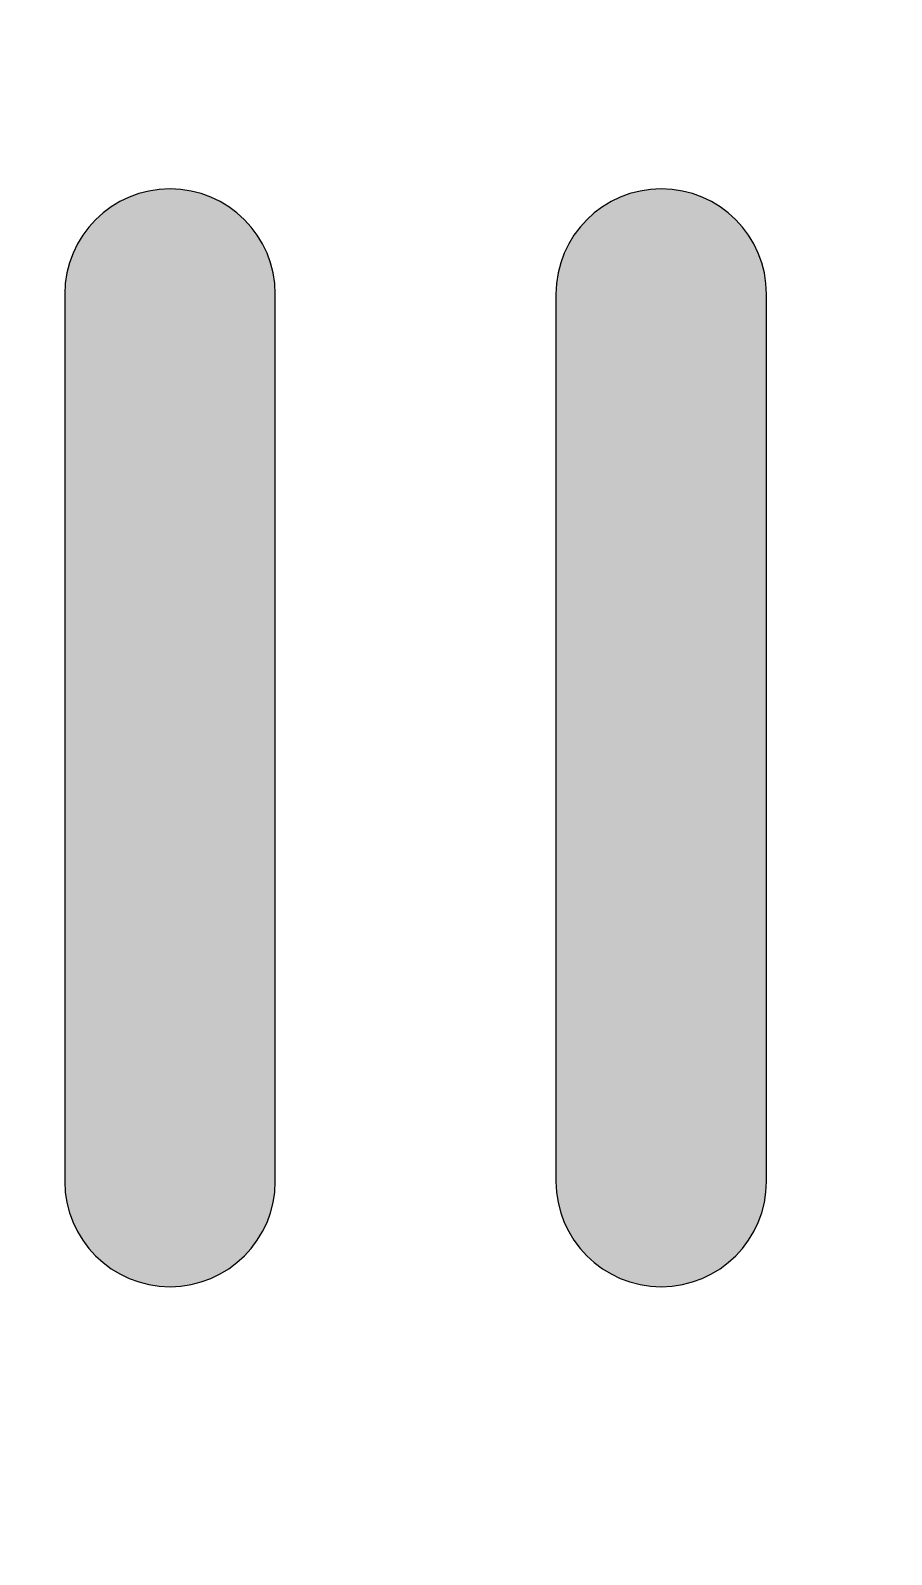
# Model space of a CAD drawing. Extents: x 1919 to 2339, y -1533 to -939.
# Drawn here: x 2101.9976 to 2102.243, y -1379.0358 to -1378.6016 of the extents above; entities that cross this region are included whole.
import ezdxf

# ---------------------------------------------------------------- set-up
doc = ezdxf.new("R2010")
doc.units = 0
doc.header["$LTSCALE"] = 7
doc.header["$MEASUREMENT"] = 0
doc.linetypes.add('CENTER', pattern=[2, 1.25, -0.25, 0.25, -0.25])
for name, color, linetype in [('CL', 1, 'CENTER'), ('D', 2, 'CONTINUOUS'), ('DWG', 7, 'CONTINUOUS')]:
    doc.layers.add(name, color=color, linetype=linetype)

msp = doc.modelspace()

# ---------------------------------------------------------------- linework, layer by layer
at = {"layer": 'CL', "color": 1, "linetype": 'CENTER'}
msp.add_spline([(2098.18049, -1416.9522), (2100.98411, -1432.48418), (2130.02554, -1423.89124), (2127.91642, -1358.22827), (2107.86038, -1285.06238), (2107.5862, -1282.70836)], degree=3, dxfattribs=at)
at = {"layer": 'D'}
for p, q in [((2102.00737, -1378.67669), (2102.00737, -1378.92945)), ((2102.06737, -1378.92945), (2102.06737, -1378.67669)), ((2102.14737, -1378.67669), (2102.14737, -1378.92945)), ((2102.20737, -1378.92945), (2102.20737, -1378.67669))]:
    msp.add_line(p, q, dxfattribs=at)
for radius in [0.74, 0.68]:
    msp.add_circle((2102.31737, -1378.60776), radius, dxfattribs=at)
for centre, start, end in [((2102.03737, -1378.67669), 0, 180), ((2102.17737, -1378.67669), 0, 180), ((2102.03737, -1378.92945), 180, 0), ((2102.17737, -1378.92945), 180, 0)]:
    msp.add_arc(centre, 0.03, start, end, dxfattribs=at)
for points in [[(2102.03122, -1378.95881), (2102.03052, -1378.64748), (2102.03122, -1378.64732)], [(2102.03191, -1378.95894), (2102.03122, -1378.64732), (2102.03191, -1378.64719)], [(2102.03122, -1378.95881), (2102.03122, -1378.64732), (2102.03191, -1378.95894)], [(2102.03261, -1378.95906), (2102.03191, -1378.64719), (2102.03261, -1378.64707)], [(2102.03191, -1378.95894), (2102.03191, -1378.64719), (2102.03261, -1378.95906)], [(2102.0333, -1378.95917), (2102.03261, -1378.64707), (2102.0333, -1378.64696)], [(2102.03261, -1378.95906), (2102.03261, -1378.64707), (2102.0333, -1378.95917)], [(2102.03399, -1378.95925), (2102.0333, -1378.64696), (2102.03399, -1378.64688)], [(2102.0333, -1378.95917), (2102.0333, -1378.64696), (2102.03399, -1378.95925)], [(2102.03468, -1378.95932), (2102.03399, -1378.64688), (2102.03468, -1378.64681)], [(2102.03399, -1378.95925), (2102.03399, -1378.64688), (2102.03468, -1378.95932)], [(2102.03536, -1378.95938), (2102.03468, -1378.64681), (2102.03536, -1378.64675)], [(2102.03468, -1378.95932), (2102.03468, -1378.64681), (2102.03536, -1378.95938)], [(2102.03604, -1378.95942), (2102.03536, -1378.64675), (2102.03604, -1378.64671)], [(2102.03536, -1378.95938), (2102.03536, -1378.64675), (2102.03604, -1378.95942)], [(2102.03671, -1378.95944), (2102.03604, -1378.64671), (2102.03671, -1378.64669)], [(2102.03604, -1378.95942), (2102.03604, -1378.64671), (2102.03671, -1378.95944)], [(2102.03737, -1378.95945), (2102.03671, -1378.64669), (2102.03737, -1378.64669)], [(2102.03671, -1378.95944), (2102.03671, -1378.64669), (2102.03737, -1378.95945)], [(2102.03804, -1378.95944), (2102.03737, -1378.64669), (2102.03804, -1378.64669)], [(2102.03737, -1378.95945), (2102.03737, -1378.64669), (2102.03804, -1378.95944)], [(2102.03871, -1378.95942), (2102.03804, -1378.64669), (2102.03871, -1378.64671)], [(2102.03804, -1378.95944), (2102.03804, -1378.64669), (2102.03871, -1378.95942)], [(2102.03939, -1378.95938), (2102.03871, -1378.64671), (2102.03939, -1378.64675)], [(2102.03871, -1378.95942), (2102.03871, -1378.64671), (2102.03939, -1378.95938)], [(2102.04007, -1378.95932), (2102.03939, -1378.64675), (2102.04007, -1378.64681)], [(2102.03939, -1378.95938), (2102.03939, -1378.64675), (2102.04007, -1378.95932)], [(2102.04075, -1378.95925), (2102.04007, -1378.64681), (2102.04075, -1378.64688)], [(2102.04007, -1378.95932), (2102.04007, -1378.64681), (2102.04075, -1378.95925)], [(2102.04144, -1378.95917), (2102.04075, -1378.64688), (2102.04144, -1378.64696)], [(2102.04075, -1378.95925), (2102.04075, -1378.64688), (2102.04144, -1378.95917)], [(2102.04214, -1378.95906), (2102.04144, -1378.64696), (2102.04214, -1378.64707)], [(2102.04144, -1378.95917), (2102.04144, -1378.64696), (2102.04214, -1378.95906)], [(2102.04283, -1378.95894), (2102.04214, -1378.64707), (2102.04283, -1378.64719)], [(2102.04214, -1378.95906), (2102.04214, -1378.64707), (2102.04283, -1378.95894)], [(2102.04353, -1378.95881), (2102.04283, -1378.64719), (2102.04353, -1378.64732)], [(2102.04283, -1378.95894), (2102.04283, -1378.64719), (2102.04353, -1378.95881)], [(2102.04423, -1378.95865), (2102.04353, -1378.64732), (2102.04423, -1378.64748)], [(2102.04353, -1378.95881), (2102.04353, -1378.64732), (2102.04423, -1378.95865)], [(2102.17122, -1378.95881), (2102.17052, -1378.64748), (2102.17122, -1378.64732)], [(2102.17191, -1378.95894), (2102.17122, -1378.64732), (2102.17191, -1378.64719)], [(2102.17122, -1378.95881), (2102.17122, -1378.64732), (2102.17191, -1378.95894)], [(2102.17261, -1378.95906), (2102.17191, -1378.64719), (2102.17261, -1378.64707)], [(2102.17191, -1378.95894), (2102.17191, -1378.64719), (2102.17261, -1378.95906)], [(2102.1733, -1378.95917), (2102.17261, -1378.64707), (2102.1733, -1378.64696)], [(2102.17261, -1378.95906), (2102.17261, -1378.64707), (2102.1733, -1378.95917)], [(2102.17399, -1378.95925), (2102.1733, -1378.64696), (2102.17399, -1378.64688)], [(2102.1733, -1378.95917), (2102.1733, -1378.64696), (2102.17399, -1378.95925)], [(2102.17468, -1378.95932), (2102.17399, -1378.64688), (2102.17468, -1378.64681)], [(2102.17399, -1378.95925), (2102.17399, -1378.64688), (2102.17468, -1378.95932)], [(2102.17536, -1378.95938), (2102.17468, -1378.64681), (2102.17536, -1378.64675)], [(2102.17468, -1378.95932), (2102.17468, -1378.64681), (2102.17536, -1378.95938)], [(2102.17604, -1378.95942), (2102.17536, -1378.64675), (2102.17604, -1378.64671)], [(2102.17536, -1378.95938), (2102.17536, -1378.64675), (2102.17604, -1378.95942)], [(2102.17671, -1378.95944), (2102.17604, -1378.64671), (2102.17671, -1378.64669)], [(2102.17604, -1378.95942), (2102.17604, -1378.64671), (2102.17671, -1378.95944)], [(2102.17737, -1378.95945), (2102.17671, -1378.64669), (2102.17737, -1378.64669)], [(2102.17671, -1378.95944), (2102.17671, -1378.64669), (2102.17737, -1378.95945)], [(2102.17804, -1378.95944), (2102.17737, -1378.64669), (2102.17804, -1378.64669)], [(2102.17737, -1378.95945), (2102.17737, -1378.64669), (2102.17804, -1378.95944)], [(2102.17871, -1378.95942), (2102.17804, -1378.64669), (2102.17871, -1378.64671)], [(2102.17804, -1378.95944), (2102.17804, -1378.64669), (2102.17871, -1378.95942)], [(2102.17939, -1378.95938), (2102.17871, -1378.64671), (2102.17939, -1378.64675)], [(2102.17871, -1378.95942), (2102.17871, -1378.64671), (2102.17939, -1378.95938)], [(2102.18007, -1378.95932), (2102.17939, -1378.64675), (2102.18007, -1378.64681)], [(2102.17939, -1378.95938), (2102.17939, -1378.64675), (2102.18007, -1378.95932)], [(2102.18075, -1378.95925), (2102.18007, -1378.64681), (2102.18075, -1378.64688)], [(2102.18007, -1378.95932), (2102.18007, -1378.64681), (2102.18075, -1378.95925)], [(2102.18144, -1378.95917), (2102.18075, -1378.64688), (2102.18144, -1378.64696)], [(2102.18075, -1378.95925), (2102.18075, -1378.64688), (2102.18144, -1378.95917)], [(2102.18214, -1378.95906), (2102.18144, -1378.64696), (2102.18214, -1378.64707)], [(2102.18144, -1378.95917), (2102.18144, -1378.64696), (2102.18214, -1378.95906)], [(2102.18283, -1378.95894), (2102.18214, -1378.64707), (2102.18283, -1378.64719)], [(2102.18214, -1378.95906), (2102.18214, -1378.64707), (2102.18283, -1378.95894)], [(2102.18353, -1378.95881), (2102.18283, -1378.64719), (2102.18353, -1378.64732)], [(2102.18283, -1378.95894), (2102.18283, -1378.64719), (2102.18353, -1378.95881)], [(2102.18423, -1378.95865), (2102.18353, -1378.64732), (2102.18423, -1378.64748)], [(2102.18353, -1378.95881), (2102.18353, -1378.64732), (2102.18423, -1378.95865)], [(2102.02096, -1378.95456), (2102.02032, -1378.652), (2102.02096, -1378.65158)], [(2102.0216, -1378.95497), (2102.02096, -1378.65158), (2102.0216, -1378.65116)], [(2102.02096, -1378.95456), (2102.02096, -1378.65158), (2102.0216, -1378.95497)], [(2102.02226, -1378.95536), (2102.0216, -1378.65116), (2102.02226, -1378.65077)], [(2102.0216, -1378.95497), (2102.0216, -1378.65116), (2102.02226, -1378.95536)], [(2102.02292, -1378.95574), (2102.02226, -1378.65077), (2102.02292, -1378.65039)], [(2102.02226, -1378.95536), (2102.02226, -1378.65077), (2102.02292, -1378.95574)], [(2102.02359, -1378.95609), (2102.02292, -1378.65039), (2102.02359, -1378.65004)], [(2102.02292, -1378.95574), (2102.02292, -1378.65039), (2102.02359, -1378.95609)], [(2102.02427, -1378.95643), (2102.02359, -1378.65004), (2102.02427, -1378.6497)], [(2102.02359, -1378.95609), (2102.02359, -1378.65004), (2102.02427, -1378.95643)], [(2102.02495, -1378.95675), (2102.02427, -1378.6497), (2102.02495, -1378.64938)], [(2102.02427, -1378.95643), (2102.02427, -1378.6497), (2102.02495, -1378.95675)], [(2102.02564, -1378.95706), (2102.02495, -1378.64938), (2102.02564, -1378.64907)], [(2102.02495, -1378.95675), (2102.02495, -1378.64938), (2102.02564, -1378.95706)], [(2102.02633, -1378.95734), (2102.02564, -1378.64907), (2102.02633, -1378.64879)], [(2102.02564, -1378.95706), (2102.02564, -1378.64907), (2102.02633, -1378.95734)], [(2102.02702, -1378.9576), (2102.02633, -1378.64879), (2102.02702, -1378.64853)], [(2102.02633, -1378.95734), (2102.02633, -1378.64879), (2102.02702, -1378.9576)], [(2102.02772, -1378.95785), (2102.02702, -1378.64853), (2102.02772, -1378.64828)], [(2102.02702, -1378.9576), (2102.02702, -1378.64853), (2102.02772, -1378.95785)], [(2102.02842, -1378.95808), (2102.02772, -1378.64828), (2102.02842, -1378.64805)], [(2102.02772, -1378.95785), (2102.02772, -1378.64828), (2102.02842, -1378.95808)], [(2102.02912, -1378.95829), (2102.02842, -1378.64805), (2102.02912, -1378.64784)], [(2102.02842, -1378.95808), (2102.02842, -1378.64805), (2102.02912, -1378.95829)], [(2102.02982, -1378.95848), (2102.02912, -1378.64784), (2102.02982, -1378.64765)], [(2102.02912, -1378.95829), (2102.02912, -1378.64784), (2102.02982, -1378.95848)], [(2102.03052, -1378.95865), (2102.02982, -1378.64765), (2102.03052, -1378.64748)], [(2102.02982, -1378.95848), (2102.02982, -1378.64765), (2102.03052, -1378.95865)], [(2102.03052, -1378.95865), (2102.03052, -1378.64748), (2102.03122, -1378.95881)], [(2102.04493, -1378.95848), (2102.04423, -1378.64748), (2102.04493, -1378.64765)], [(2102.04423, -1378.95865), (2102.04423, -1378.64748), (2102.04493, -1378.95848)], [(2102.04563, -1378.95829), (2102.04493, -1378.64765), (2102.04563, -1378.64784)], [(2102.04493, -1378.95848), (2102.04493, -1378.64765), (2102.04563, -1378.95829)], [(2102.04633, -1378.95808), (2102.04563, -1378.64784), (2102.04633, -1378.64805)], [(2102.04563, -1378.95829), (2102.04563, -1378.64784), (2102.04633, -1378.95808)], [(2102.04703, -1378.95785), (2102.04633, -1378.64805), (2102.04703, -1378.64828)], [(2102.04633, -1378.95808), (2102.04633, -1378.64805), (2102.04703, -1378.95785)], [(2102.04772, -1378.9576), (2102.04703, -1378.64828), (2102.04772, -1378.64853)], [(2102.04703, -1378.95785), (2102.04703, -1378.64828), (2102.04772, -1378.9576)], [(2102.04842, -1378.95734), (2102.04772, -1378.64853), (2102.04842, -1378.64879)], [(2102.04772, -1378.9576), (2102.04772, -1378.64853), (2102.04842, -1378.95734)], [(2102.04911, -1378.95706), (2102.04842, -1378.64879), (2102.04911, -1378.64907)], [(2102.04842, -1378.95734), (2102.04842, -1378.64879), (2102.04911, -1378.95706)], [(2102.04979, -1378.95675), (2102.04911, -1378.64907), (2102.04979, -1378.64938)], [(2102.04911, -1378.95706), (2102.04911, -1378.64907), (2102.04979, -1378.95675)], [(2102.05048, -1378.95643), (2102.04979, -1378.64938), (2102.05048, -1378.6497)], [(2102.04979, -1378.95675), (2102.04979, -1378.64938), (2102.05048, -1378.95643)], [(2102.05115, -1378.95609), (2102.05048, -1378.6497), (2102.05115, -1378.65004)], [(2102.05048, -1378.95643), (2102.05048, -1378.6497), (2102.05115, -1378.95609)], [(2102.05182, -1378.95574), (2102.05115, -1378.65004), (2102.05182, -1378.65039)], [(2102.05115, -1378.95609), (2102.05115, -1378.65004), (2102.05182, -1378.95574)], [(2102.05249, -1378.95536), (2102.05182, -1378.65039), (2102.05249, -1378.65077)], [(2102.05182, -1378.95574), (2102.05182, -1378.65039), (2102.05249, -1378.95536)], [(2102.05314, -1378.95497), (2102.05249, -1378.65077), (2102.05314, -1378.65116)], [(2102.05249, -1378.95536), (2102.05249, -1378.65077), (2102.05314, -1378.95497)], [(2102.05379, -1378.95456), (2102.05314, -1378.65116), (2102.05379, -1378.65158)], [(2102.05314, -1378.95497), (2102.05314, -1378.65116), (2102.05379, -1378.95456)], [(2102.05443, -1378.95413), (2102.05379, -1378.65158), (2102.05443, -1378.652)], [(2102.05379, -1378.95456), (2102.05379, -1378.65158), (2102.05443, -1378.95413)], [(2102.16096, -1378.95456), (2102.16032, -1378.652), (2102.16096, -1378.65158)], [(2102.1616, -1378.95497), (2102.16096, -1378.65158), (2102.1616, -1378.65116)], [(2102.16096, -1378.95456), (2102.16096, -1378.65158), (2102.1616, -1378.95497)], [(2102.16226, -1378.95536), (2102.1616, -1378.65116), (2102.16226, -1378.65077)], [(2102.1616, -1378.95497), (2102.1616, -1378.65116), (2102.16226, -1378.95536)], [(2102.16292, -1378.95574), (2102.16226, -1378.65077), (2102.16292, -1378.65039)], [(2102.16226, -1378.95536), (2102.16226, -1378.65077), (2102.16292, -1378.95574)], [(2102.16359, -1378.95609), (2102.16292, -1378.65039), (2102.16359, -1378.65004)], [(2102.16292, -1378.95574), (2102.16292, -1378.65039), (2102.16359, -1378.95609)], [(2102.16427, -1378.95643), (2102.16359, -1378.65004), (2102.16427, -1378.6497)], [(2102.16359, -1378.95609), (2102.16359, -1378.65004), (2102.16427, -1378.95643)], [(2102.16495, -1378.95675), (2102.16427, -1378.6497), (2102.16495, -1378.64938)], [(2102.16427, -1378.95643), (2102.16427, -1378.6497), (2102.16495, -1378.95675)], [(2102.16564, -1378.95706), (2102.16495, -1378.64938), (2102.16564, -1378.64907)], [(2102.16495, -1378.95675), (2102.16495, -1378.64938), (2102.16564, -1378.95706)], [(2102.16633, -1378.95734), (2102.16564, -1378.64907), (2102.16633, -1378.64879)], [(2102.16564, -1378.95706), (2102.16564, -1378.64907), (2102.16633, -1378.95734)], [(2102.16702, -1378.9576), (2102.16633, -1378.64879), (2102.16702, -1378.64853)], [(2102.16633, -1378.95734), (2102.16633, -1378.64879), (2102.16702, -1378.9576)], [(2102.16772, -1378.95785), (2102.16702, -1378.64853), (2102.16772, -1378.64828)], [(2102.16702, -1378.9576), (2102.16702, -1378.64853), (2102.16772, -1378.95785)], [(2102.16842, -1378.95808), (2102.16772, -1378.64828), (2102.16842, -1378.64805)], [(2102.16772, -1378.95785), (2102.16772, -1378.64828), (2102.16842, -1378.95808)], [(2102.16912, -1378.95829), (2102.16842, -1378.64805), (2102.16912, -1378.64784)], [(2102.16842, -1378.95808), (2102.16842, -1378.64805), (2102.16912, -1378.95829)], [(2102.16982, -1378.95848), (2102.16912, -1378.64784), (2102.16982, -1378.64765)], [(2102.16912, -1378.95829), (2102.16912, -1378.64784), (2102.16982, -1378.95848)], [(2102.17052, -1378.95865), (2102.16982, -1378.64765), (2102.17052, -1378.64748)], [(2102.16982, -1378.95848), (2102.16982, -1378.64765), (2102.17052, -1378.95865)], [(2102.17052, -1378.95865), (2102.17052, -1378.64748), (2102.17122, -1378.95881)], [(2102.18493, -1378.95848), (2102.18423, -1378.64748), (2102.18493, -1378.64765)], [(2102.18423, -1378.95865), (2102.18423, -1378.64748), (2102.18493, -1378.95848)], [(2102.18563, -1378.95829), (2102.18493, -1378.64765), (2102.18563, -1378.64784)], [(2102.18493, -1378.95848), (2102.18493, -1378.64765), (2102.18563, -1378.95829)], [(2102.18633, -1378.95808), (2102.18563, -1378.64784), (2102.18633, -1378.64805)], [(2102.18563, -1378.95829), (2102.18563, -1378.64784), (2102.18633, -1378.95808)], [(2102.18703, -1378.95785), (2102.18633, -1378.64805), (2102.18703, -1378.64828)], [(2102.18633, -1378.95808), (2102.18633, -1378.64805), (2102.18703, -1378.95785)], [(2102.18772, -1378.9576), (2102.18703, -1378.64828), (2102.18772, -1378.64853)], [(2102.18703, -1378.95785), (2102.18703, -1378.64828), (2102.18772, -1378.9576)], [(2102.18842, -1378.95734), (2102.18772, -1378.64853), (2102.18842, -1378.64879)], [(2102.18772, -1378.9576), (2102.18772, -1378.64853), (2102.18842, -1378.95734)], [(2102.18911, -1378.95706), (2102.18842, -1378.64879), (2102.18911, -1378.64907)], [(2102.18842, -1378.95734), (2102.18842, -1378.64879), (2102.18911, -1378.95706)], [(2102.18979, -1378.95675), (2102.18911, -1378.64907), (2102.18979, -1378.64938)], [(2102.18911, -1378.95706), (2102.18911, -1378.64907), (2102.18979, -1378.95675)], [(2102.19048, -1378.95643), (2102.18979, -1378.64938), (2102.19048, -1378.6497)], [(2102.18979, -1378.95675), (2102.18979, -1378.64938), (2102.19048, -1378.95643)], [(2102.19115, -1378.95609), (2102.19048, -1378.6497), (2102.19115, -1378.65004)], [(2102.19048, -1378.95643), (2102.19048, -1378.6497), (2102.19115, -1378.95609)], [(2102.19182, -1378.95574), (2102.19115, -1378.65004), (2102.19182, -1378.65039)], [(2102.19115, -1378.95609), (2102.19115, -1378.65004), (2102.19182, -1378.95574)], [(2102.19249, -1378.95536), (2102.19182, -1378.65039), (2102.19249, -1378.65077)], [(2102.19182, -1378.95574), (2102.19182, -1378.65039), (2102.19249, -1378.95536)], [(2102.19314, -1378.95497), (2102.19249, -1378.65077), (2102.19314, -1378.65116)], [(2102.19249, -1378.95536), (2102.19249, -1378.65077), (2102.19314, -1378.95497)], [(2102.19379, -1378.95456), (2102.19314, -1378.65116), (2102.19379, -1378.65158)], [(2102.19314, -1378.95497), (2102.19314, -1378.65116), (2102.19379, -1378.95456)], [(2102.19443, -1378.95413), (2102.19379, -1378.65158), (2102.19443, -1378.652)], [(2102.19379, -1378.95456), (2102.19379, -1378.65158), (2102.19443, -1378.95413)], [(2102.01562, -1378.9501), (2102.01509, -1378.6566), (2102.01562, -1378.65603)], [(2102.01616, -1378.95066), (2102.01562, -1378.65603), (2102.01616, -1378.65547)], [(2102.01562, -1378.9501), (2102.01562, -1378.65603), (2102.01616, -1378.95066)], [(2102.01672, -1378.9512), (2102.01616, -1378.65547), (2102.01672, -1378.65493)], [(2102.01616, -1378.95066), (2102.01616, -1378.65547), (2102.01672, -1378.9512)], [(2102.01729, -1378.95173), (2102.01672, -1378.65493), (2102.01729, -1378.6544)], [(2102.01672, -1378.9512), (2102.01672, -1378.65493), (2102.01729, -1378.95173)], [(2102.01787, -1378.95224), (2102.01729, -1378.6544), (2102.01787, -1378.65389)], [(2102.01729, -1378.95173), (2102.01729, -1378.6544), (2102.01787, -1378.95224)], [(2102.01846, -1378.95274), (2102.01787, -1378.65389), (2102.01846, -1378.65339)], [(2102.01787, -1378.95224), (2102.01787, -1378.65389), (2102.01846, -1378.95274)], [(2102.01907, -1378.95322), (2102.01846, -1378.65339), (2102.01907, -1378.65291)], [(2102.01846, -1378.95274), (2102.01846, -1378.65339), (2102.01907, -1378.95322)], [(2102.01969, -1378.95368), (2102.01907, -1378.65291), (2102.01969, -1378.65245)], [(2102.01907, -1378.95322), (2102.01907, -1378.65291), (2102.01969, -1378.95368)], [(2102.02032, -1378.95413), (2102.01969, -1378.65245), (2102.02032, -1378.652)], [(2102.01969, -1378.95368), (2102.01969, -1378.65245), (2102.02032, -1378.95413)], [(2102.02032, -1378.95413), (2102.02032, -1378.652), (2102.02096, -1378.95456)], [(2102.05506, -1378.95368), (2102.05443, -1378.652), (2102.05506, -1378.65245)], [(2102.05443, -1378.95413), (2102.05443, -1378.652), (2102.05506, -1378.95368)], [(2102.05568, -1378.95322), (2102.05506, -1378.65245), (2102.05568, -1378.65291)], [(2102.05506, -1378.95368), (2102.05506, -1378.65245), (2102.05568, -1378.95322)], [(2102.05628, -1378.95274), (2102.05568, -1378.65291), (2102.05628, -1378.65339)], [(2102.05568, -1378.95322), (2102.05568, -1378.65291), (2102.05628, -1378.95274)], [(2102.05688, -1378.95224), (2102.05628, -1378.65339), (2102.05688, -1378.65389)], [(2102.05628, -1378.95274), (2102.05628, -1378.65339), (2102.05688, -1378.95224)], [(2102.05746, -1378.95173), (2102.05688, -1378.65389), (2102.05746, -1378.6544)], [(2102.05688, -1378.95224), (2102.05688, -1378.65389), (2102.05746, -1378.95173)], [(2102.05803, -1378.9512), (2102.05746, -1378.6544), (2102.05803, -1378.65493)], [(2102.05746, -1378.95173), (2102.05746, -1378.6544), (2102.05803, -1378.9512)], [(2102.05859, -1378.95066), (2102.05803, -1378.65493), (2102.05859, -1378.65547)], [(2102.05803, -1378.9512), (2102.05803, -1378.65493), (2102.05859, -1378.95066)], [(2102.05913, -1378.9501), (2102.05859, -1378.65547), (2102.05913, -1378.65603)], [(2102.05859, -1378.95066), (2102.05859, -1378.65547), (2102.05913, -1378.9501)], [(2102.05966, -1378.94953), (2102.05913, -1378.65603), (2102.05966, -1378.6566)], [(2102.05913, -1378.9501), (2102.05913, -1378.65603), (2102.05966, -1378.94953)], [(2102.15562, -1378.9501), (2102.15509, -1378.6566), (2102.15562, -1378.65603)], [(2102.15616, -1378.95066), (2102.15562, -1378.65603), (2102.15616, -1378.65547)], [(2102.15562, -1378.9501), (2102.15562, -1378.65603), (2102.15616, -1378.95066)], [(2102.15672, -1378.9512), (2102.15616, -1378.65547), (2102.15672, -1378.65493)], [(2102.15616, -1378.95066), (2102.15616, -1378.65547), (2102.15672, -1378.9512)], [(2102.15729, -1378.95173), (2102.15672, -1378.65493), (2102.15729, -1378.6544)], [(2102.15672, -1378.9512), (2102.15672, -1378.65493), (2102.15729, -1378.95173)], [(2102.15787, -1378.95224), (2102.15729, -1378.6544), (2102.15787, -1378.65389)], [(2102.15729, -1378.95173), (2102.15729, -1378.6544), (2102.15787, -1378.95224)], [(2102.15846, -1378.95274), (2102.15787, -1378.65389), (2102.15846, -1378.65339)], [(2102.15787, -1378.95224), (2102.15787, -1378.65389), (2102.15846, -1378.95274)], [(2102.15907, -1378.95322), (2102.15846, -1378.65339), (2102.15907, -1378.65291)], [(2102.15846, -1378.95274), (2102.15846, -1378.65339), (2102.15907, -1378.95322)], [(2102.15969, -1378.95368), (2102.15907, -1378.65291), (2102.15969, -1378.65245)], [(2102.15907, -1378.95322), (2102.15907, -1378.65291), (2102.15969, -1378.95368)], [(2102.16032, -1378.95413), (2102.15969, -1378.65245), (2102.16032, -1378.652)], [(2102.15969, -1378.95368), (2102.15969, -1378.65245), (2102.16032, -1378.95413)], [(2102.16032, -1378.95413), (2102.16032, -1378.652), (2102.16096, -1378.95456)], [(2102.19506, -1378.95368), (2102.19443, -1378.652), (2102.19506, -1378.65245)], [(2102.19443, -1378.95413), (2102.19443, -1378.652), (2102.19506, -1378.95368)], [(2102.19568, -1378.95322), (2102.19506, -1378.65245), (2102.19568, -1378.65291)], [(2102.19506, -1378.95368), (2102.19506, -1378.65245), (2102.19568, -1378.95322)], [(2102.19628, -1378.95274), (2102.19568, -1378.65291), (2102.19628, -1378.65339)], [(2102.19568, -1378.95322), (2102.19568, -1378.65291), (2102.19628, -1378.95274)], [(2102.19688, -1378.95224), (2102.19628, -1378.65339), (2102.19688, -1378.65389)], [(2102.19628, -1378.95274), (2102.19628, -1378.65339), (2102.19688, -1378.95224)], [(2102.19746, -1378.95173), (2102.19688, -1378.65389), (2102.19746, -1378.6544)], [(2102.19688, -1378.95224), (2102.19688, -1378.65389), (2102.19746, -1378.95173)], [(2102.19803, -1378.9512), (2102.19746, -1378.6544), (2102.19803, -1378.65493)], [(2102.19746, -1378.95173), (2102.19746, -1378.6544), (2102.19803, -1378.9512)], [(2102.19859, -1378.95066), (2102.19803, -1378.65493), (2102.19859, -1378.65547)], [(2102.19803, -1378.9512), (2102.19803, -1378.65493), (2102.19859, -1378.95066)], [(2102.19913, -1378.9501), (2102.19859, -1378.65547), (2102.19913, -1378.65603)], [(2102.19859, -1378.95066), (2102.19859, -1378.65547), (2102.19913, -1378.9501)], [(2102.19966, -1378.94953), (2102.19913, -1378.65603), (2102.19966, -1378.6566)], [(2102.19913, -1378.9501), (2102.19913, -1378.65603), (2102.19966, -1378.94953)], [(2102.01226, -1378.94586), (2102.01185, -1378.66092), (2102.01226, -1378.66027)], [(2102.01269, -1378.9465), (2102.01226, -1378.66027), (2102.01269, -1378.65963)], [(2102.01226, -1378.94586), (2102.01226, -1378.66027), (2102.01269, -1378.9465)], [(2102.01314, -1378.94713), (2102.01269, -1378.65963), (2102.01314, -1378.659)], [(2102.01269, -1378.9465), (2102.01269, -1378.65963), (2102.01314, -1378.94713)], [(2102.0136, -1378.94775), (2102.01314, -1378.659), (2102.0136, -1378.65838)], [(2102.01314, -1378.94713), (2102.01314, -1378.659), (2102.0136, -1378.94775)], [(2102.01408, -1378.94835), (2102.0136, -1378.65838), (2102.01408, -1378.65778)], [(2102.0136, -1378.94775), (2102.0136, -1378.65838), (2102.01408, -1378.94835)], [(2102.01458, -1378.94895), (2102.01408, -1378.65778), (2102.01458, -1378.65718)], [(2102.01408, -1378.94835), (2102.01408, -1378.65778), (2102.01458, -1378.94895)], [(2102.01509, -1378.94953), (2102.01458, -1378.65718), (2102.01509, -1378.6566)], [(2102.01458, -1378.94895), (2102.01458, -1378.65718), (2102.01509, -1378.94953)], [(2102.01509, -1378.94953), (2102.01509, -1378.6566), (2102.01562, -1378.9501)], [(2102.06017, -1378.94895), (2102.05966, -1378.6566), (2102.06017, -1378.65718)], [(2102.05966, -1378.94953), (2102.05966, -1378.6566), (2102.06017, -1378.94895)], [(2102.06066, -1378.94835), (2102.06017, -1378.65718), (2102.06066, -1378.65778)], [(2102.06017, -1378.94895), (2102.06017, -1378.65718), (2102.06066, -1378.94835)], [(2102.06114, -1378.94775), (2102.06066, -1378.65778), (2102.06114, -1378.65838)], [(2102.06066, -1378.94835), (2102.06066, -1378.65778), (2102.06114, -1378.94775)], [(2102.06161, -1378.94713), (2102.06114, -1378.65838), (2102.06161, -1378.659)], [(2102.06114, -1378.94775), (2102.06114, -1378.65838), (2102.06161, -1378.94713)], [(2102.06205, -1378.9465), (2102.06161, -1378.659), (2102.06205, -1378.65963)], [(2102.06161, -1378.94713), (2102.06161, -1378.659), (2102.06205, -1378.9465)], [(2102.06248, -1378.94586), (2102.06205, -1378.65963), (2102.06248, -1378.66027)], [(2102.06205, -1378.9465), (2102.06205, -1378.65963), (2102.06248, -1378.94586)], [(2102.06289, -1378.94521), (2102.06248, -1378.66027), (2102.06289, -1378.66092)], [(2102.06248, -1378.94586), (2102.06248, -1378.66027), (2102.06289, -1378.94521)], [(2102.15226, -1378.94586), (2102.15185, -1378.66092), (2102.15226, -1378.66027)], [(2102.15269, -1378.9465), (2102.15226, -1378.66027), (2102.15269, -1378.65963)], [(2102.15226, -1378.94586), (2102.15226, -1378.66027), (2102.15269, -1378.9465)], [(2102.15314, -1378.94713), (2102.15269, -1378.65963), (2102.15314, -1378.659)], [(2102.15269, -1378.9465), (2102.15269, -1378.65963), (2102.15314, -1378.94713)], [(2102.1536, -1378.94775), (2102.15314, -1378.659), (2102.1536, -1378.65838)], [(2102.15314, -1378.94713), (2102.15314, -1378.659), (2102.1536, -1378.94775)], [(2102.15408, -1378.94835), (2102.1536, -1378.65838), (2102.15408, -1378.65778)], [(2102.1536, -1378.94775), (2102.1536, -1378.65838), (2102.15408, -1378.94835)], [(2102.15458, -1378.94895), (2102.15408, -1378.65778), (2102.15458, -1378.65718)], [(2102.15408, -1378.94835), (2102.15408, -1378.65778), (2102.15458, -1378.94895)], [(2102.15509, -1378.94953), (2102.15458, -1378.65718), (2102.15509, -1378.6566)], [(2102.15458, -1378.94895), (2102.15458, -1378.65718), (2102.15509, -1378.94953)], [(2102.15509, -1378.94953), (2102.15509, -1378.6566), (2102.15562, -1378.9501)], [(2102.20017, -1378.94895), (2102.19966, -1378.6566), (2102.20017, -1378.65718)], [(2102.19966, -1378.94953), (2102.19966, -1378.6566), (2102.20017, -1378.94895)], [(2102.20066, -1378.94835), (2102.20017, -1378.65718), (2102.20066, -1378.65778)], [(2102.20017, -1378.94895), (2102.20017, -1378.65718), (2102.20066, -1378.94835)], [(2102.20114, -1378.94775), (2102.20066, -1378.65778), (2102.20114, -1378.65838)], [(2102.20066, -1378.94835), (2102.20066, -1378.65778), (2102.20114, -1378.94775)], [(2102.20161, -1378.94713), (2102.20114, -1378.65838), (2102.20161, -1378.659)], [(2102.20114, -1378.94775), (2102.20114, -1378.65838), (2102.20161, -1378.94713)], [(2102.20205, -1378.9465), (2102.20161, -1378.659), (2102.20205, -1378.65963)], [(2102.20161, -1378.94713), (2102.20161, -1378.659), (2102.20205, -1378.9465)], [(2102.20248, -1378.94586), (2102.20205, -1378.65963), (2102.20248, -1378.66027)], [(2102.20205, -1378.9465), (2102.20205, -1378.65963), (2102.20248, -1378.94586)], [(2102.20289, -1378.94521), (2102.20248, -1378.66027), (2102.20289, -1378.66092)], [(2102.20248, -1378.94586), (2102.20248, -1378.66027), (2102.20289, -1378.94521)], [(2102.01007, -1378.94187), (2102.00976, -1378.66495), (2102.01007, -1378.66426)], [(2102.01039, -1378.94255), (2102.01007, -1378.66426), (2102.01039, -1378.66358)], [(2102.01007, -1378.94187), (2102.01007, -1378.66426), (2102.01039, -1378.94255)], [(2102.01072, -1378.94322), (2102.01039, -1378.66358), (2102.01072, -1378.66291)], [(2102.01039, -1378.94255), (2102.01039, -1378.66358), (2102.01072, -1378.94322)], [(2102.01108, -1378.94389), (2102.01072, -1378.66291), (2102.01108, -1378.66224)], [(2102.01072, -1378.94322), (2102.01072, -1378.66291), (2102.01108, -1378.94389)], [(2102.01146, -1378.94456), (2102.01108, -1378.66224), (2102.01146, -1378.66157)], [(2102.01108, -1378.94389), (2102.01108, -1378.66224), (2102.01146, -1378.94456)], [(2102.01185, -1378.94521), (2102.01146, -1378.66157), (2102.01185, -1378.66092)], [(2102.01146, -1378.94456), (2102.01146, -1378.66157), (2102.01185, -1378.94521)], [(2102.01185, -1378.94521), (2102.01185, -1378.66092), (2102.01226, -1378.94586)], [(2102.06329, -1378.94456), (2102.06289, -1378.66092), (2102.06329, -1378.66157)], [(2102.06289, -1378.94521), (2102.06289, -1378.66092), (2102.06329, -1378.94456)], [(2102.06366, -1378.94389), (2102.06329, -1378.66157), (2102.06366, -1378.66224)], [(2102.06329, -1378.94456), (2102.06329, -1378.66157), (2102.06366, -1378.94389)], [(2102.06402, -1378.94322), (2102.06366, -1378.66224), (2102.06402, -1378.66291)], [(2102.06366, -1378.94389), (2102.06366, -1378.66224), (2102.06402, -1378.94322)], [(2102.06436, -1378.94255), (2102.06402, -1378.66291), (2102.06436, -1378.66358)], [(2102.06402, -1378.94322), (2102.06402, -1378.66291), (2102.06436, -1378.94255)], [(2102.06468, -1378.94187), (2102.06436, -1378.66358), (2102.06468, -1378.66426)], [(2102.06436, -1378.94255), (2102.06436, -1378.66358), (2102.06468, -1378.94187)], [(2102.06498, -1378.94118), (2102.06468, -1378.66426), (2102.06498, -1378.66495)], [(2102.06468, -1378.94187), (2102.06468, -1378.66426), (2102.06498, -1378.94118)], [(2102.15007, -1378.94187), (2102.14976, -1378.66495), (2102.15007, -1378.66426)], [(2102.15039, -1378.94255), (2102.15007, -1378.66426), (2102.15039, -1378.66358)], [(2102.15007, -1378.94187), (2102.15007, -1378.66426), (2102.15039, -1378.94255)], [(2102.15072, -1378.94322), (2102.15039, -1378.66358), (2102.15072, -1378.66291)], [(2102.15039, -1378.94255), (2102.15039, -1378.66358), (2102.15072, -1378.94322)], [(2102.15108, -1378.94389), (2102.15072, -1378.66291), (2102.15108, -1378.66224)], [(2102.15072, -1378.94322), (2102.15072, -1378.66291), (2102.15108, -1378.94389)], [(2102.15146, -1378.94456), (2102.15108, -1378.66224), (2102.15146, -1378.66157)], [(2102.15108, -1378.94389), (2102.15108, -1378.66224), (2102.15146, -1378.94456)], [(2102.15185, -1378.94521), (2102.15146, -1378.66157), (2102.15185, -1378.66092)], [(2102.15146, -1378.94456), (2102.15146, -1378.66157), (2102.15185, -1378.94521)], [(2102.15185, -1378.94521), (2102.15185, -1378.66092), (2102.15226, -1378.94586)], [(2102.20329, -1378.94456), (2102.20289, -1378.66092), (2102.20329, -1378.66157)], [(2102.20289, -1378.94521), (2102.20289, -1378.66092), (2102.20329, -1378.94456)], [(2102.20366, -1378.94389), (2102.20329, -1378.66157), (2102.20366, -1378.66224)], [(2102.20329, -1378.94456), (2102.20329, -1378.66157), (2102.20366, -1378.94389)], [(2102.20402, -1378.94322), (2102.20366, -1378.66224), (2102.20402, -1378.66291)], [(2102.20366, -1378.94389), (2102.20366, -1378.66224), (2102.20402, -1378.94322)], [(2102.20436, -1378.94255), (2102.20402, -1378.66291), (2102.20436, -1378.66358)], [(2102.20402, -1378.94322), (2102.20402, -1378.66291), (2102.20436, -1378.94255)], [(2102.20468, -1378.94187), (2102.20436, -1378.66358), (2102.20468, -1378.66426)], [(2102.20436, -1378.94255), (2102.20436, -1378.66358), (2102.20468, -1378.94187)], [(2102.20498, -1378.94118), (2102.20468, -1378.66426), (2102.20498, -1378.66495)], [(2102.20468, -1378.94187), (2102.20468, -1378.66426), (2102.20498, -1378.94118)], [(2102.00853, -1378.9377), (2102.00834, -1378.66913), (2102.00853, -1378.66843)], [(2102.00874, -1378.9384), (2102.00853, -1378.66843), (2102.00874, -1378.66773)], [(2102.00853, -1378.9377), (2102.00853, -1378.66843), (2102.00874, -1378.9384)], [(2102.00897, -1378.9391), (2102.00874, -1378.66773), (2102.00897, -1378.66703)], [(2102.00874, -1378.9384), (2102.00874, -1378.66773), (2102.00897, -1378.9391)], [(2102.00922, -1378.93979), (2102.00897, -1378.66703), (2102.00922, -1378.66634)], [(2102.00897, -1378.9391), (2102.00897, -1378.66703), (2102.00922, -1378.93979)], [(2102.00948, -1378.94049), (2102.00922, -1378.66634), (2102.00948, -1378.66564)], [(2102.00922, -1378.93979), (2102.00922, -1378.66634), (2102.00948, -1378.94049)], [(2102.00976, -1378.94118), (2102.00948, -1378.66564), (2102.00976, -1378.66495)], [(2102.00948, -1378.94049), (2102.00948, -1378.66564), (2102.00976, -1378.94118)], [(2102.00976, -1378.94118), (2102.00976, -1378.66495), (2102.01007, -1378.94187)], [(2102.06527, -1378.94049), (2102.06498, -1378.66495), (2102.06527, -1378.66564)], [(2102.06498, -1378.94118), (2102.06498, -1378.66495), (2102.06527, -1378.94049)], [(2102.06553, -1378.93979), (2102.06527, -1378.66564), (2102.06553, -1378.66634)], [(2102.06527, -1378.94049), (2102.06527, -1378.66564), (2102.06553, -1378.93979)], [(2102.06578, -1378.9391), (2102.06553, -1378.66634), (2102.06578, -1378.66703)], [(2102.06553, -1378.93979), (2102.06553, -1378.66634), (2102.06578, -1378.9391)], [(2102.06601, -1378.9384), (2102.06578, -1378.66703), (2102.06601, -1378.66773)], [(2102.06578, -1378.9391), (2102.06578, -1378.66703), (2102.06601, -1378.9384)], [(2102.06622, -1378.9377), (2102.06601, -1378.66773), (2102.06622, -1378.66843)], [(2102.06601, -1378.9384), (2102.06601, -1378.66773), (2102.06622, -1378.9377)], [(2102.06641, -1378.937), (2102.06622, -1378.66843), (2102.06641, -1378.66913)], [(2102.06622, -1378.9377), (2102.06622, -1378.66843), (2102.06641, -1378.937)], [(2102.14853, -1378.9377), (2102.14834, -1378.66913), (2102.14853, -1378.66843)], [(2102.14874, -1378.9384), (2102.14853, -1378.66843), (2102.14874, -1378.66773)], [(2102.14853, -1378.9377), (2102.14853, -1378.66843), (2102.14874, -1378.9384)], [(2102.14897, -1378.9391), (2102.14874, -1378.66773), (2102.14897, -1378.66703)], [(2102.14874, -1378.9384), (2102.14874, -1378.66773), (2102.14897, -1378.9391)], [(2102.14922, -1378.93979), (2102.14897, -1378.66703), (2102.14922, -1378.66634)], [(2102.14897, -1378.9391), (2102.14897, -1378.66703), (2102.14922, -1378.93979)], [(2102.14948, -1378.94049), (2102.14922, -1378.66634), (2102.14948, -1378.66564)], [(2102.14922, -1378.93979), (2102.14922, -1378.66634), (2102.14948, -1378.94049)], [(2102.14976, -1378.94118), (2102.14948, -1378.66564), (2102.14976, -1378.66495)], [(2102.14948, -1378.94049), (2102.14948, -1378.66564), (2102.14976, -1378.94118)], [(2102.14976, -1378.94118), (2102.14976, -1378.66495), (2102.15007, -1378.94187)], [(2102.20527, -1378.94049), (2102.20498, -1378.66495), (2102.20527, -1378.66564)], [(2102.20498, -1378.94118), (2102.20498, -1378.66495), (2102.20527, -1378.94049)], [(2102.20553, -1378.93979), (2102.20527, -1378.66564), (2102.20553, -1378.66634)], [(2102.20527, -1378.94049), (2102.20527, -1378.66564), (2102.20553, -1378.93979)], [(2102.20578, -1378.9391), (2102.20553, -1378.66634), (2102.20578, -1378.66703)], [(2102.20553, -1378.93979), (2102.20553, -1378.66634), (2102.20578, -1378.9391)], [(2102.20601, -1378.9384), (2102.20578, -1378.66703), (2102.20601, -1378.66773)], [(2102.20578, -1378.9391), (2102.20578, -1378.66703), (2102.20601, -1378.9384)], [(2102.20622, -1378.9377), (2102.20601, -1378.66773), (2102.20622, -1378.66843)], [(2102.20601, -1378.9384), (2102.20601, -1378.66773), (2102.20622, -1378.9377)], [(2102.20641, -1378.937), (2102.20622, -1378.66843), (2102.20641, -1378.66913)], [(2102.20622, -1378.9377), (2102.20622, -1378.66843), (2102.20641, -1378.937)], [(2102.00756, -1378.93283), (2102.00749, -1378.67399), (2102.00756, -1378.6733)], [(2102.00765, -1378.93352), (2102.00756, -1378.6733), (2102.00765, -1378.67261)], [(2102.00756, -1378.93283), (2102.00756, -1378.6733), (2102.00765, -1378.93352)], [(2102.00775, -1378.93421), (2102.00765, -1378.67261), (2102.00775, -1378.67192)], [(2102.00765, -1378.93352), (2102.00765, -1378.67261), (2102.00775, -1378.93421)], [(2102.00787, -1378.9349), (2102.00775, -1378.67192), (2102.00787, -1378.67123)], [(2102.00775, -1378.93421), (2102.00775, -1378.67192), (2102.00787, -1378.9349)], [(2102.00801, -1378.9356), (2102.00787, -1378.67123), (2102.00801, -1378.67053)], [(2102.00787, -1378.9349), (2102.00787, -1378.67123), (2102.00801, -1378.9356)], [(2102.00817, -1378.9363), (2102.00801, -1378.67053), (2102.00817, -1378.66983)], [(2102.00801, -1378.9356), (2102.00801, -1378.67053), (2102.00817, -1378.9363)], [(2102.00834, -1378.937), (2102.00817, -1378.66983), (2102.00834, -1378.66913)], [(2102.00817, -1378.9363), (2102.00817, -1378.66983), (2102.00834, -1378.937)], [(2102.00834, -1378.937), (2102.00834, -1378.66913), (2102.00853, -1378.9377)], [(2102.06658, -1378.9363), (2102.06641, -1378.66913), (2102.06658, -1378.66983)], [(2102.06641, -1378.937), (2102.06641, -1378.66913), (2102.06658, -1378.9363)], [(2102.06674, -1378.9356), (2102.06658, -1378.66983), (2102.06674, -1378.67053)], [(2102.06658, -1378.9363), (2102.06658, -1378.66983), (2102.06674, -1378.9356)], [(2102.06687, -1378.9349), (2102.06674, -1378.67053), (2102.06687, -1378.67123)], [(2102.06674, -1378.9356), (2102.06674, -1378.67053), (2102.06687, -1378.9349)], [(2102.06699, -1378.93421), (2102.06687, -1378.67123), (2102.06699, -1378.67192)], [(2102.06687, -1378.9349), (2102.06687, -1378.67123), (2102.06699, -1378.93421)], [(2102.0671, -1378.93352), (2102.06699, -1378.67192), (2102.0671, -1378.67261)], [(2102.06699, -1378.93421), (2102.06699, -1378.67192), (2102.0671, -1378.93352)], [(2102.06718, -1378.93283), (2102.0671, -1378.67261), (2102.06718, -1378.6733)], [(2102.0671, -1378.93352), (2102.0671, -1378.67261), (2102.06718, -1378.93283)], [(2102.06725, -1378.93214), (2102.06718, -1378.6733), (2102.06725, -1378.67399)], [(2102.06718, -1378.93283), (2102.06718, -1378.6733), (2102.06725, -1378.93214)], [(2102.14756, -1378.93283), (2102.14749, -1378.67399), (2102.14756, -1378.6733)], [(2102.14765, -1378.93352), (2102.14756, -1378.6733), (2102.14765, -1378.67261)], [(2102.14756, -1378.93283), (2102.14756, -1378.6733), (2102.14765, -1378.93352)], [(2102.14775, -1378.93421), (2102.14765, -1378.67261), (2102.14775, -1378.67192)], [(2102.14765, -1378.93352), (2102.14765, -1378.67261), (2102.14775, -1378.93421)], [(2102.14787, -1378.9349), (2102.14775, -1378.67192), (2102.14787, -1378.67123)], [(2102.14775, -1378.93421), (2102.14775, -1378.67192), (2102.14787, -1378.9349)], [(2102.14801, -1378.9356), (2102.14787, -1378.67123), (2102.14801, -1378.67053)], [(2102.14787, -1378.9349), (2102.14787, -1378.67123), (2102.14801, -1378.9356)], [(2102.14817, -1378.9363), (2102.14801, -1378.67053), (2102.14817, -1378.66983)], [(2102.14801, -1378.9356), (2102.14801, -1378.67053), (2102.14817, -1378.9363)], [(2102.14834, -1378.937), (2102.14817, -1378.66983), (2102.14834, -1378.66913)], [(2102.14817, -1378.9363), (2102.14817, -1378.66983), (2102.14834, -1378.937)], [(2102.14834, -1378.937), (2102.14834, -1378.66913), (2102.14853, -1378.9377)], [(2102.20658, -1378.9363), (2102.20641, -1378.66913), (2102.20658, -1378.66983)], [(2102.20641, -1378.937), (2102.20641, -1378.66913), (2102.20658, -1378.9363)], [(2102.20674, -1378.9356), (2102.20658, -1378.66983), (2102.20674, -1378.67053)], [(2102.20658, -1378.9363), (2102.20658, -1378.66983), (2102.20674, -1378.9356)], [(2102.20687, -1378.9349), (2102.20674, -1378.67053), (2102.20687, -1378.67123)], [(2102.20674, -1378.9356), (2102.20674, -1378.67053), (2102.20687, -1378.9349)], [(2102.20699, -1378.93421), (2102.20687, -1378.67123), (2102.20699, -1378.67192)], [(2102.20687, -1378.9349), (2102.20687, -1378.67123), (2102.20699, -1378.93421)], [(2102.2071, -1378.93352), (2102.20699, -1378.67192), (2102.2071, -1378.67261)], [(2102.20699, -1378.93421), (2102.20699, -1378.67192), (2102.2071, -1378.93352)], [(2102.20718, -1378.93283), (2102.2071, -1378.67261), (2102.20718, -1378.6733)], [(2102.2071, -1378.93352), (2102.2071, -1378.67261), (2102.20718, -1378.93283)], [(2102.20725, -1378.93214), (2102.20718, -1378.6733), (2102.20725, -1378.67399)], [(2102.20718, -1378.93283), (2102.20718, -1378.6733), (2102.20725, -1378.93214)], [(2102.00738, -1378.93011), (2102.00737, -1378.67669), (2102.00738, -1378.67602)], [(2102.00737, -1378.92945), (2102.00737, -1378.67669), (2102.00738, -1378.93011)], [(2102.0074, -1378.93078), (2102.00738, -1378.67602), (2102.0074, -1378.67535)], [(2102.00738, -1378.93011), (2102.00738, -1378.67602), (2102.0074, -1378.93078)], [(2102.00744, -1378.93146), (2102.0074, -1378.67535), (2102.00744, -1378.67467)], [(2102.0074, -1378.93078), (2102.0074, -1378.67535), (2102.00744, -1378.93146)], [(2102.00749, -1378.93214), (2102.00744, -1378.67467), (2102.00749, -1378.67399)], [(2102.00744, -1378.93146), (2102.00744, -1378.67467), (2102.00749, -1378.93214)], [(2102.00749, -1378.93214), (2102.00749, -1378.67399), (2102.00756, -1378.93283)], [(2102.06731, -1378.93146), (2102.06725, -1378.67399), (2102.06731, -1378.67467)], [(2102.06725, -1378.93214), (2102.06725, -1378.67399), (2102.06731, -1378.93146)], [(2102.06734, -1378.93078), (2102.06731, -1378.67467), (2102.06734, -1378.67535)], [(2102.06731, -1378.93146), (2102.06731, -1378.67467), (2102.06734, -1378.93078)], [(2102.06737, -1378.93011), (2102.06734, -1378.67535), (2102.06737, -1378.67602)], [(2102.06734, -1378.93078), (2102.06734, -1378.67535), (2102.06737, -1378.93011)], [(2102.06737, -1378.92945), (2102.06737, -1378.67602), (2102.06737, -1378.67669)], [(2102.06737, -1378.93011), (2102.06737, -1378.67602), (2102.06737, -1378.92945)], [(2102.14738, -1378.93011), (2102.14737, -1378.67669), (2102.14738, -1378.67602)], [(2102.14737, -1378.92945), (2102.14737, -1378.67669), (2102.14738, -1378.93011)], [(2102.1474, -1378.93078), (2102.14738, -1378.67602), (2102.1474, -1378.67535)], [(2102.14738, -1378.93011), (2102.14738, -1378.67602), (2102.1474, -1378.93078)], [(2102.14744, -1378.93146), (2102.1474, -1378.67535), (2102.14744, -1378.67467)], [(2102.1474, -1378.93078), (2102.1474, -1378.67535), (2102.14744, -1378.93146)], [(2102.14749, -1378.93214), (2102.14744, -1378.67467), (2102.14749, -1378.67399)], [(2102.14744, -1378.93146), (2102.14744, -1378.67467), (2102.14749, -1378.93214)], [(2102.14749, -1378.93214), (2102.14749, -1378.67399), (2102.14756, -1378.93283)], [(2102.20731, -1378.93146), (2102.20725, -1378.67399), (2102.20731, -1378.67467)], [(2102.20725, -1378.93214), (2102.20725, -1378.67399), (2102.20731, -1378.93146)], [(2102.20734, -1378.93078), (2102.20731, -1378.67467), (2102.20734, -1378.67535)], [(2102.20731, -1378.93146), (2102.20731, -1378.67467), (2102.20734, -1378.93078)], [(2102.20737, -1378.93011), (2102.20734, -1378.67535), (2102.20737, -1378.67602)], [(2102.20734, -1378.93078), (2102.20734, -1378.67535), (2102.20737, -1378.93011)], [(2102.20737, -1378.92945), (2102.20737, -1378.67602), (2102.20737, -1378.67669)], [(2102.20737, -1378.93011), (2102.20737, -1378.67602), (2102.20737, -1378.92945)]]:
    msp.add_solid(points, dxfattribs=at)
at = {"layer": 'DWG'}
for radius in [6.5, 6.3]:
    msp.add_circle((2098.18049, -1382.07888), radius, dxfattribs=at)
msp.add_arc((2098.18049, -1382.07888), 4.5, 185.99754, 174.24014, dxfattribs=at)
msp.add_open_spline([(2102.48818, -1382.07888), (2102.48815, -1381.81803), (2102.44438, -1381.29667), (2102.28109, -1380.66502), (2102.08882, -1380.18593), (2101.91677, -1379.84478), (2101.71921, -1379.52568), (2101.50125, -1379.23336), (2101.27033, -1378.9728), (2101.03591, -1378.74874), (2100.84145, -1378.58924), (2100.69418, -1378.48125), (2100.59467, -1378.41308), (2100.50355, -1378.35448), (2100.42213, -1378.305), (2100.35147, -1378.26426), (2100.29962, -1378.23576), (2100.26422, -1378.21687), (2100.24248, -1378.20543), (2100.224, -1378.19582), (2100.20879, -1378.18803), (2100.197, -1378.18199), (2100.18906, -1378.17811), (2100.1847, -1378.1758), (2100.18226, -1378.17481), (2100.18152, -1378.17405), (2100.1804, -1378.17389), (2100.18048, -1378.17376)], degree=3, knots=[0, 0, 0, 0, 0.16401, 0.327174, 0.408138, 0.488249, 0.567092, 0.643818, 0.717228, 0.785738, 0.847491, 0.875207, 0.900545, 0.923315, 0.943321, 0.960442, 0.97459, 0.98052, 0.985671, 0.990038, 0.993617, 0.996405, 0.998401, 0.9991, 0.9996, 0.9999, 1, 1, 1, 1], dxfattribs=at)

doc.saveas('drawing.dxf')
